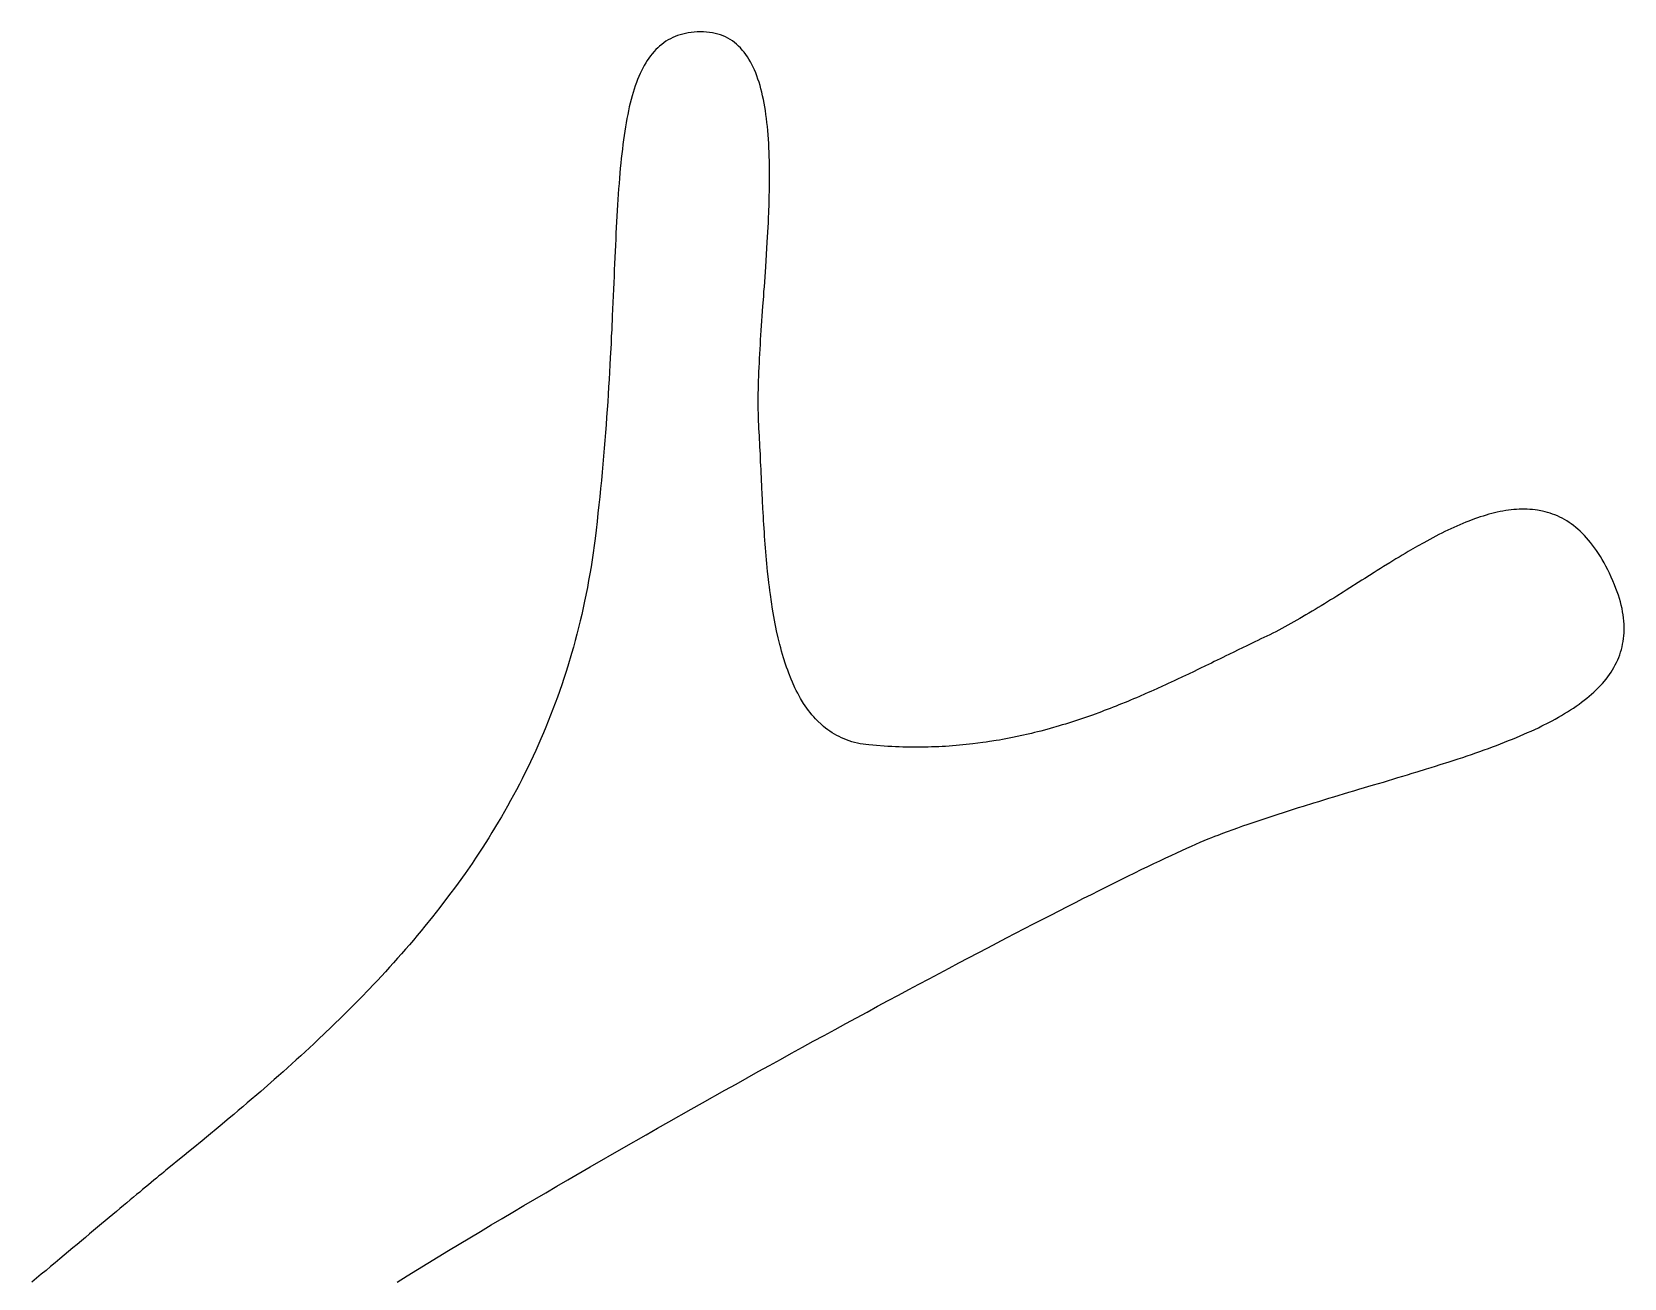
# Model space of a CAD drawing. Extents: x -220 to 640, y 0 to 300.
# Drawn here: x -141.19 to -110.61, y 236.6 to 260.54 of the extents above; entities that cross this region are included whole.
import ezdxf

# ---------------------------------------------------------------- set-up
doc = ezdxf.new("R2010")
doc.units = 0
doc.linetypes.add('CONTINUOUS2', pattern=[0])
doc.layers.get('0').update_dxf_attribs({"linetype": 'CONTINUOUS'})

msp = doc.modelspace()

# ---------------------------------------------------------------- linework, layer by layer
at = {"linetype": 'CONTINUOUS2'}
for p, q in [((-129.138, 260.266), (-129.175, 260.232)), ((-129.099, 260.298), (-129.138, 260.266)), ((-129.059, 260.328), (-129.099, 260.298)), ((-129.018, 260.356), (-129.059, 260.328)), ((-128.975, 260.382), (-129.018, 260.356)), ((-128.932, 260.406), (-128.975, 260.382)), ((-128.887, 260.428), (-128.932, 260.406)), ((-128.84, 260.448), (-128.887, 260.428)), ((-128.792, 260.466), (-128.84, 260.448)), ((-128.743, 260.482), (-128.792, 260.466)), ((-128.692, 260.496), (-128.743, 260.482)), ((-128.64, 260.508), (-128.692, 260.496)), ((-128.587, 260.518), (-128.64, 260.508)), ((-128.532, 260.526), (-128.587, 260.518)), ((-128.475, 260.532), (-128.532, 260.526)), ((-128.417, 260.536), (-128.475, 260.532)), ((-128.357, 260.538), (-128.417, 260.536)), ((-128.297, 260.537), (-128.357, 260.538)), ((-128.238, 260.534), (-128.297, 260.537)), ((-128.18, 260.528), (-128.238, 260.534)), ((-128.125, 260.52), (-128.18, 260.528)), ((-128.071, 260.509), (-128.125, 260.52)), ((-128.019, 260.495), (-128.071, 260.509)), ((-127.969, 260.479), (-128.019, 260.495)), ((-127.92, 260.461), (-127.969, 260.479)), ((-127.873, 260.44), (-127.92, 260.461)), ((-127.827, 260.416), (-127.873, 260.44)), ((-127.783, 260.391), (-127.827, 260.416)), ((-127.74, 260.363), (-127.783, 260.391)), ((-127.699, 260.332), (-127.74, 260.363)), ((-127.66, 260.3), (-127.699, 260.332)), ((-127.622, 260.265), (-127.66, 260.3)), ((-127.585, 260.228), (-127.622, 260.265)), ((-129.405, 259.942), (-129.433, 259.894)), ((-129.375, 259.989), (-129.405, 259.942)), ((-129.345, 260.035), (-129.375, 259.989)), ((-129.313, 260.078), (-129.345, 260.035)), ((-129.28, 260.119), (-129.313, 260.078)), ((-129.246, 260.159), (-129.28, 260.119)), ((-129.211, 260.196), (-129.246, 260.159)), ((-129.175, 260.232), (-129.211, 260.196)), ((-127.55, 260.189), (-127.585, 260.228)), ((-127.516, 260.148), (-127.55, 260.189)), ((-127.484, 260.105), (-127.516, 260.148)), ((-127.453, 260.06), (-127.484, 260.105)), ((-127.423, 260.013), (-127.453, 260.06)), ((-127.394, 259.964), (-127.423, 260.013)), ((-127.367, 259.913), (-127.394, 259.964)), ((-129.537, 259.68), (-129.561, 259.622)), ((-129.513, 259.736), (-129.537, 259.68)), ((-129.487, 259.791), (-129.513, 259.736)), ((-129.461, 259.843), (-129.487, 259.791)), ((-129.433, 259.894), (-129.461, 259.843)), ((-127.341, 259.86), (-127.367, 259.913)), ((-127.316, 259.806), (-127.341, 259.86)), ((-127.293, 259.749), (-127.316, 259.806)), ((-127.27, 259.691), (-127.293, 259.749)), ((-127.249, 259.632), (-127.27, 259.691)), ((-129.647, 259.373), (-129.666, 259.307)), ((-129.627, 259.438), (-129.647, 259.373)), ((-129.606, 259.501), (-129.627, 259.438)), ((-129.584, 259.563), (-129.606, 259.501)), ((-129.561, 259.622), (-129.584, 259.563)), ((-127.229, 259.57), (-127.249, 259.632)), ((-127.21, 259.507), (-127.229, 259.57)), ((-127.192, 259.443), (-127.21, 259.507)), ((-127.176, 259.377), (-127.192, 259.443)), ((-127.16, 259.309), (-127.176, 259.377)), ((-129.736, 259.023), (-129.751, 258.948)), ((-129.72, 259.097), (-129.736, 259.023)), ((-129.702, 259.168), (-129.72, 259.097)), ((-129.685, 259.238), (-129.702, 259.168)), ((-129.666, 259.307), (-129.685, 259.238)), ((-127.145, 259.24), (-127.16, 259.309)), ((-127.131, 259.17), (-127.145, 259.24)), ((-127.119, 259.098), (-127.131, 259.17)), ((-127.107, 259.025), (-127.119, 259.098)), ((-127.096, 258.951), (-127.107, 259.025)), ((-129.781, 258.793), (-129.794, 258.713)), ((-129.766, 258.871), (-129.781, 258.793)), ((-129.751, 258.948), (-129.766, 258.871)), ((-127.086, 258.875), (-127.096, 258.951)), ((-127.077, 258.798), (-127.086, 258.875)), ((-127.069, 258.72), (-127.077, 258.798)), ((-127.061, 258.641), (-127.069, 258.72)), ((-129.832, 258.463), (-129.843, 258.376)), ((-129.82, 258.548), (-129.832, 258.463)), ((-129.808, 258.631), (-129.82, 258.548)), ((-129.794, 258.713), (-129.808, 258.631)), ((-127.054, 258.561), (-127.061, 258.641)), ((-127.044, 258.397), (-127.054, 258.561)), ((-129.875, 258.107), (-129.884, 258.014)), ((-129.865, 258.198), (-129.875, 258.107)), ((-129.854, 258.288), (-129.865, 258.198)), ((-129.843, 258.376), (-129.854, 258.288)), ((-127.039, 258.313), (-127.044, 258.397)), ((-127.036, 258.229), (-127.039, 258.313)), ((-127.033, 258.144), (-127.036, 258.229)), ((-127.03, 258.058), (-127.033, 258.144)), ((-129.902, 257.823), (-129.91, 257.726)), ((-129.893, 257.919), (-129.902, 257.823)), ((-129.884, 258.014), (-129.893, 257.919)), ((-127.029, 257.971), (-127.03, 258.058)), ((-127.027, 257.795), (-127.029, 257.971)), ((-129.925, 257.526), (-129.933, 257.424)), ((-129.918, 257.627), (-129.925, 257.526)), ((-129.91, 257.726), (-129.918, 257.627)), ((-127.033, 257.343), (-127.029, 257.525)), ((-127.029, 257.525), (-127.028, 257.616)), ((-127.028, 257.616), (-127.027, 257.706)), ((-127.027, 257.706), (-127.027, 257.795)), ((-129.946, 257.216), (-129.953, 257.109)), ((-129.94, 257.321), (-129.946, 257.216)), ((-129.933, 257.424), (-129.94, 257.321)), ((-127.042, 257.065), (-127.036, 257.251)), ((-127.036, 257.251), (-127.033, 257.343)), ((-129.965, 256.892), (-129.971, 256.781)), ((-129.959, 257.001), (-129.965, 256.892)), ((-129.953, 257.109), (-129.959, 257.001)), ((-127.05, 256.878), (-127.046, 256.972)), ((-127.046, 256.972), (-127.042, 257.065)), ((-129.977, 256.669), (-129.982, 256.555)), ((-129.971, 256.781), (-129.977, 256.669)), ((-127.07, 256.5), (-127.06, 256.69)), ((-127.06, 256.69), (-127.05, 256.878)), ((-129.988, 256.44), (-129.998, 256.206)), ((-129.982, 256.555), (-129.988, 256.44)), ((-127.1, 256.025), (-127.07, 256.5)), ((-130.009, 255.966), (-130.014, 255.844)), ((-130.004, 256.086), (-130.009, 255.966)), ((-129.998, 256.206), (-130.004, 256.086)), ((-127.107, 255.929), (-127.1, 256.025)), ((-130.019, 255.721), (-130.025, 255.596)), ((-130.014, 255.844), (-130.019, 255.721)), ((-127.127, 255.644), (-127.113, 255.834)), ((-127.113, 255.834), (-127.107, 255.929)), ((-130.03, 255.47), (-130.036, 255.343)), ((-130.025, 255.596), (-130.03, 255.47)), ((-127.154, 255.267), (-127.14, 255.455)), ((-127.14, 255.455), (-127.134, 255.55)), ((-127.134, 255.55), (-127.127, 255.644)), ((-130.047, 255.085), (-130.059, 254.821)), ((-130.041, 255.214), (-130.047, 255.085)), ((-130.036, 255.343), (-130.041, 255.214)), ((-127.174, 254.988), (-127.167, 255.081)), ((-127.167, 255.081), (-127.161, 255.174)), ((-127.161, 255.174), (-127.154, 255.267)), ((-130.059, 254.821), (-130.066, 254.687)), ((-127.198, 254.622), (-127.186, 254.804)), ((-127.186, 254.804), (-127.174, 254.988)), ((-130.072, 254.553), (-130.086, 254.279)), ((-130.066, 254.687), (-130.072, 254.553)), ((-127.214, 254.354), (-127.209, 254.443)), ((-127.209, 254.443), (-127.203, 254.532)), ((-127.203, 254.532), (-127.198, 254.622)), ((-130.094, 254.141), (-130.101, 254.001)), ((-130.086, 254.279), (-130.094, 254.141)), ((-127.227, 254.093), (-127.223, 254.179)), ((-127.223, 254.179), (-127.218, 254.266)), ((-127.218, 254.266), (-127.214, 254.354)), ((-130.109, 253.86), (-130.118, 253.718)), ((-130.101, 254.001), (-130.109, 253.86)), ((-127.241, 253.675), (-127.237, 253.839)), ((-127.237, 253.839), (-127.234, 253.923)), ((-127.234, 253.923), (-127.231, 254.008)), ((-127.231, 254.008), (-127.227, 254.093)), ((-130.127, 253.575), (-130.136, 253.43)), ((-130.118, 253.718), (-130.127, 253.575)), ((-127.244, 253.515), (-127.243, 253.595)), ((-127.243, 253.595), (-127.241, 253.675)), ((-130.146, 253.285), (-130.156, 253.138)), ((-130.136, 253.43), (-130.146, 253.285)), ((-127.244, 253.359), (-127.244, 253.515)), ((-127.243, 253.283), (-127.244, 253.359)), ((-127.242, 253.209), (-127.243, 253.283)), ((-130.166, 252.99), (-130.178, 252.841)), ((-130.156, 253.138), (-130.166, 252.99)), ((-127.24, 253.135), (-127.242, 253.209)), ((-127.238, 253.063), (-127.24, 253.135)), ((-127.234, 252.992), (-127.238, 253.063)), ((-127.23, 252.923), (-127.234, 252.992)), ((-127.226, 252.853), (-127.23, 252.923)), ((-130.189, 252.691), (-130.202, 252.54)), ((-130.178, 252.841), (-130.189, 252.691)), ((-127.223, 252.783), (-127.226, 252.853)), ((-127.219, 252.713), (-127.223, 252.783)), ((-127.215, 252.642), (-127.219, 252.713)), ((-127.212, 252.57), (-127.215, 252.642)), ((-130.214, 252.388), (-130.242, 252.08)), ((-130.202, 252.54), (-130.214, 252.388)), ((-127.204, 252.426), (-127.212, 252.57)), ((-127.198, 252.28), (-127.204, 252.426)), ((-130.242, 252.08), (-130.256, 251.924)), ((-127.194, 252.207), (-127.198, 252.28)), ((-127.191, 252.133), (-127.194, 252.207)), ((-127.187, 252.059), (-127.191, 252.133)), ((-127.184, 251.985), (-127.187, 252.059)), ((-130.272, 251.768), (-130.288, 251.61)), ((-130.256, 251.924), (-130.272, 251.768)), ((-127.18, 251.91), (-127.184, 251.985)), ((-127.177, 251.836), (-127.18, 251.91)), ((-127.173, 251.761), (-127.177, 251.836)), ((-127.17, 251.685), (-127.173, 251.761)), ((-127.162, 251.535), (-127.17, 251.685)), ((-130.305, 251.452), (-130.322, 251.292)), ((-130.288, 251.61), (-130.305, 251.452)), ((-127.154, 251.383), (-127.162, 251.535)), ((-127.15, 251.308), (-127.154, 251.383)), ((-130.34, 251.132), (-130.359, 250.97)), ((-130.322, 251.292), (-130.34, 251.132)), ((-127.146, 251.232), (-127.15, 251.308)), ((-127.141, 251.156), (-127.146, 251.232)), ((-127.137, 251.08), (-127.141, 251.156)), ((-127.127, 250.928), (-127.137, 251.08)), ((-113.77, 251.072), (-113.827, 251.047)), ((-113.713, 251.096), (-113.77, 251.072)), ((-113.657, 251.119), (-113.713, 251.096)), ((-113.6, 251.142), (-113.657, 251.119)), ((-113.488, 251.184), (-113.6, 251.142)), ((-113.433, 251.204), (-113.488, 251.184)), ((-113.377, 251.222), (-113.433, 251.204)), ((-113.322, 251.24), (-113.377, 251.222)), ((-113.267, 251.257), (-113.322, 251.24)), ((-113.212, 251.273), (-113.267, 251.257)), ((-113.158, 251.287), (-113.212, 251.273)), ((-113.103, 251.301), (-113.158, 251.287)), ((-113.05, 251.313), (-113.103, 251.301)), ((-112.996, 251.325), (-113.05, 251.313)), ((-112.942, 251.335), (-112.996, 251.325)), ((-112.889, 251.344), (-112.942, 251.335)), ((-112.837, 251.352), (-112.889, 251.344)), ((-112.784, 251.358), (-112.837, 251.352)), ((-112.732, 251.364), (-112.784, 251.358)), ((-112.68, 251.368), (-112.732, 251.364)), ((-112.628, 251.371), (-112.68, 251.368)), ((-112.577, 251.372), (-112.628, 251.371)), ((-112.526, 251.372), (-112.577, 251.372)), ((-112.476, 251.371), (-112.526, 251.372)), ((-112.425, 251.368), (-112.476, 251.371)), ((-112.375, 251.364), (-112.425, 251.368)), ((-112.326, 251.359), (-112.375, 251.364)), ((-112.277, 251.352), (-112.326, 251.359)), ((-112.179, 251.334), (-112.277, 251.352)), ((-112.131, 251.322), (-112.179, 251.334)), ((-112.084, 251.309), (-112.131, 251.322)), ((-112.036, 251.294), (-112.084, 251.309)), ((-111.989, 251.278), (-112.036, 251.294)), ((-111.943, 251.26), (-111.989, 251.278)), ((-111.897, 251.241), (-111.943, 251.26)), ((-111.851, 251.219), (-111.897, 251.241)), ((-111.806, 251.196), (-111.851, 251.219)), ((-111.761, 251.172), (-111.806, 251.196)), ((-111.717, 251.145), (-111.761, 251.172)), ((-111.673, 251.117), (-111.717, 251.145)), ((-111.629, 251.087), (-111.673, 251.117)), ((-111.586, 251.055), (-111.629, 251.087)), ((-130.379, 250.808), (-130.397, 250.671)), ((-130.359, 250.97), (-130.379, 250.808)), ((-127.122, 250.853), (-127.127, 250.928)), ((-127.116, 250.777), (-127.122, 250.853)), ((-127.111, 250.701), (-127.116, 250.777)), ((-114.347, 250.79), (-114.406, 250.758)), ((-114.289, 250.821), (-114.347, 250.79)), ((-114.23, 250.852), (-114.289, 250.821)), ((-114.172, 250.882), (-114.23, 250.852)), ((-114.114, 250.911), (-114.172, 250.882)), ((-114.057, 250.94), (-114.114, 250.911)), ((-113.999, 250.967), (-114.057, 250.94)), ((-113.941, 250.995), (-113.999, 250.967)), ((-113.827, 251.047), (-113.941, 250.995)), ((-111.544, 251.021), (-111.586, 251.055)), ((-111.502, 250.986), (-111.544, 251.021)), ((-111.46, 250.948), (-111.502, 250.986)), ((-111.419, 250.909), (-111.46, 250.948)), ((-111.378, 250.867), (-111.419, 250.909)), ((-111.338, 250.824), (-111.378, 250.867)), ((-111.298, 250.778), (-111.338, 250.824)), ((-111.259, 250.731), (-111.298, 250.778)), ((-130.415, 250.535), (-130.435, 250.4)), ((-130.397, 250.671), (-130.415, 250.535)), ((-127.105, 250.626), (-127.111, 250.701)), ((-127.099, 250.55), (-127.105, 250.626)), ((-127.092, 250.475), (-127.099, 250.55)), ((-127.086, 250.4), (-127.092, 250.475)), ((-114.878, 250.487), (-114.937, 250.452)), ((-114.819, 250.523), (-114.878, 250.487)), ((-114.759, 250.558), (-114.819, 250.523)), ((-114.582, 250.66), (-114.759, 250.558)), ((-114.464, 250.726), (-114.582, 250.66)), ((-114.406, 250.758), (-114.464, 250.726)), ((-111.221, 250.681), (-111.259, 250.731)), ((-111.182, 250.63), (-111.221, 250.681)), ((-111.145, 250.576), (-111.182, 250.63)), ((-111.108, 250.52), (-111.145, 250.576)), ((-111.071, 250.462), (-111.108, 250.52)), ((-111.035, 250.402), (-111.071, 250.462)), ((-130.456, 250.266), (-130.479, 250.132)), ((-130.435, 250.4), (-130.456, 250.266)), ((-127.079, 250.325), (-127.086, 250.4)), ((-127.071, 250.251), (-127.079, 250.325)), ((-127.064, 250.176), (-127.071, 250.251)), ((-127.048, 250.028), (-127.064, 250.176)), ((-115.415, 250.157), (-115.595, 250.043)), ((-115.355, 250.194), (-115.415, 250.157)), ((-115.295, 250.232), (-115.355, 250.194)), ((-115.236, 250.269), (-115.295, 250.232)), ((-115.116, 250.343), (-115.236, 250.269)), ((-115.057, 250.379), (-115.116, 250.343)), ((-114.997, 250.416), (-115.057, 250.379)), ((-114.937, 250.452), (-114.997, 250.416)), ((-111, 250.34), (-111.035, 250.402)), ((-110.965, 250.276), (-111, 250.34)), ((-110.93, 250.209), (-110.965, 250.276)), ((-110.896, 250.14), (-110.93, 250.209)), ((-130.526, 249.868), (-130.578, 249.608)), ((-130.502, 250), (-130.526, 249.868)), ((-130.479, 250.132), (-130.502, 250)), ((-127.039, 249.955), (-127.048, 250.028)), ((-127.03, 249.881), (-127.039, 249.955)), ((-127.021, 249.809), (-127.03, 249.881)), ((-115.654, 250.005), (-115.954, 249.815)), ((-115.595, 250.043), (-115.654, 250.005)), ((-110.863, 250.068), (-110.896, 250.14)), ((-110.831, 249.995), (-110.863, 250.068)), ((-110.798, 249.919), (-110.831, 249.995)), ((-110.772, 249.851), (-110.798, 249.919)), ((-110.747, 249.784), (-110.772, 249.851)), ((-130.578, 249.608), (-130.606, 249.479)), ((-127.011, 249.736), (-127.021, 249.809)), ((-126.991, 249.592), (-127.011, 249.736)), ((-126.969, 249.45), (-126.991, 249.592)), ((-116.371, 249.554), (-116.43, 249.518)), ((-116.311, 249.591), (-116.371, 249.554)), ((-116.252, 249.628), (-116.311, 249.591)), ((-116.192, 249.665), (-116.252, 249.628)), ((-116.133, 249.702), (-116.192, 249.665)), ((-116.013, 249.778), (-116.133, 249.702)), ((-115.954, 249.815), (-116.013, 249.778)), ((-110.724, 249.718), (-110.747, 249.784)), ((-110.704, 249.653), (-110.724, 249.718)), ((-110.685, 249.589), (-110.704, 249.653)), ((-110.669, 249.526), (-110.685, 249.589)), ((-130.635, 249.351), (-130.664, 249.224)), ((-130.606, 249.479), (-130.635, 249.351)), ((-126.945, 249.31), (-126.969, 249.45)), ((-126.919, 249.172), (-126.945, 249.31)), ((-116.901, 249.238), (-116.96, 249.205)), ((-116.843, 249.272), (-116.901, 249.238)), ((-116.725, 249.34), (-116.843, 249.272)), ((-116.667, 249.375), (-116.725, 249.34)), ((-116.608, 249.41), (-116.667, 249.375)), ((-116.549, 249.446), (-116.608, 249.41)), ((-116.489, 249.481), (-116.549, 249.446)), ((-116.43, 249.518), (-116.489, 249.481)), ((-110.655, 249.464), (-110.669, 249.526)), ((-110.643, 249.402), (-110.655, 249.464)), ((-110.633, 249.341), (-110.643, 249.402)), ((-110.625, 249.282), (-110.633, 249.341)), ((-110.619, 249.223), (-110.625, 249.282)), ((-130.727, 248.972), (-130.76, 248.848)), ((-130.695, 249.098), (-130.727, 248.972)), ((-130.664, 249.224), (-130.695, 249.098)), ((-126.906, 249.104), (-126.919, 249.172)), ((-126.892, 249.036), (-126.906, 249.104)), ((-126.862, 248.902), (-126.892, 249.036)), ((-117.477, 248.934), (-117.534, 248.906)), ((-117.421, 248.961), (-117.477, 248.934)), ((-117.364, 248.99), (-117.421, 248.961)), ((-117.306, 249.019), (-117.364, 248.99)), ((-117.249, 249.048), (-117.306, 249.019)), ((-117.191, 249.078), (-117.249, 249.048)), ((-117.134, 249.109), (-117.191, 249.078)), ((-116.96, 249.205), (-117.134, 249.109)), ((-110.626, 248.885), (-110.62, 248.939)), ((-110.62, 248.939), (-110.616, 248.994)), ((-110.616, 249.164), (-110.619, 249.223)), ((-110.614, 249.107), (-110.616, 249.164)), ((-110.616, 248.994), (-110.614, 249.05)), ((-110.614, 249.05), (-110.614, 249.107)), ((-130.794, 248.724), (-130.829, 248.601)), ((-130.76, 248.848), (-130.794, 248.724)), ((-126.83, 248.772), (-126.862, 248.902)), ((-126.813, 248.707), (-126.83, 248.772)), ((-126.796, 248.643), (-126.813, 248.707)), ((-126.778, 248.58), (-126.796, 248.643)), ((-118.096, 248.633), (-118.208, 248.579)), ((-118.04, 248.661), (-118.096, 248.633)), ((-117.928, 248.715), (-118.04, 248.661)), ((-117.872, 248.743), (-117.928, 248.715)), ((-117.76, 248.797), (-117.872, 248.743)), ((-117.704, 248.825), (-117.76, 248.797)), ((-117.647, 248.852), (-117.704, 248.825)), ((-117.591, 248.879), (-117.647, 248.852)), ((-117.534, 248.906), (-117.591, 248.879)), ((-110.699, 248.574), (-110.682, 248.624)), ((-110.682, 248.624), (-110.667, 248.675)), ((-110.667, 248.675), (-110.654, 248.726)), ((-110.654, 248.726), (-110.643, 248.778)), ((-110.643, 248.778), (-110.633, 248.831)), ((-110.633, 248.831), (-110.626, 248.885)), ((-130.901, 248.357), (-130.939, 248.237)), ((-130.829, 248.601), (-130.901, 248.357)), ((-126.759, 248.518), (-126.778, 248.58)), ((-126.721, 248.396), (-126.759, 248.518)), ((-126.7, 248.336), (-126.721, 248.396)), ((-126.679, 248.277), (-126.7, 248.336)), ((-118.652, 248.363), (-118.762, 248.309)), ((-118.596, 248.39), (-118.652, 248.363)), ((-118.541, 248.417), (-118.596, 248.39)), ((-118.485, 248.444), (-118.541, 248.417)), ((-118.43, 248.471), (-118.485, 248.444)), ((-118.374, 248.498), (-118.43, 248.471)), ((-118.319, 248.525), (-118.374, 248.498)), ((-118.263, 248.552), (-118.319, 248.525)), ((-118.208, 248.579), (-118.263, 248.552)), ((-110.837, 248.287), (-110.81, 248.334)), ((-110.81, 248.334), (-110.784, 248.38)), ((-110.784, 248.38), (-110.76, 248.428)), ((-110.76, 248.428), (-110.738, 248.476)), ((-110.738, 248.476), (-110.718, 248.524)), ((-110.718, 248.524), (-110.699, 248.574)), ((-130.978, 248.117), (-131.018, 247.998)), ((-130.939, 248.237), (-130.978, 248.117)), ((-126.658, 248.219), (-126.679, 248.277)), ((-126.612, 248.105), (-126.658, 248.219)), ((-126.589, 248.05), (-126.612, 248.105)), ((-126.539, 247.942), (-126.589, 248.05)), ((-119.37, 248.022), (-119.425, 247.997)), ((-119.315, 248.048), (-119.37, 248.022)), ((-119.259, 248.074), (-119.315, 248.048)), ((-119.204, 248.099), (-119.259, 248.074)), ((-119.094, 248.151), (-119.204, 248.099)), ((-119.038, 248.177), (-119.094, 248.151)), ((-118.983, 248.204), (-119.038, 248.177)), ((-118.873, 248.256), (-118.983, 248.204)), ((-118.817, 248.283), (-118.873, 248.256)), ((-118.762, 248.309), (-118.817, 248.283)), ((-111.072, 247.981), (-111.033, 248.023)), ((-111.033, 248.023), (-110.961, 248.109)), ((-110.961, 248.109), (-110.928, 248.153)), ((-110.928, 248.153), (-110.896, 248.197)), ((-110.896, 248.197), (-110.865, 248.242)), ((-110.865, 248.242), (-110.837, 248.287)), ((-131.1, 247.762), (-131.143, 247.646)), ((-131.018, 247.998), (-131.1, 247.762)), ((-126.513, 247.889), (-126.539, 247.942)), ((-126.487, 247.838), (-126.513, 247.889)), ((-126.459, 247.787), (-126.487, 247.838)), ((-126.431, 247.738), (-126.459, 247.787)), ((-126.373, 247.642), (-126.431, 247.738)), ((-120.036, 247.728), (-120.092, 247.704)), ((-119.98, 247.751), (-120.036, 247.728)), ((-119.925, 247.775), (-119.98, 247.751)), ((-119.813, 247.823), (-119.925, 247.775)), ((-119.758, 247.848), (-119.813, 247.823)), ((-119.702, 247.872), (-119.758, 247.848)), ((-119.647, 247.897), (-119.702, 247.872)), ((-119.591, 247.922), (-119.647, 247.897)), ((-119.481, 247.972), (-119.591, 247.922)), ((-119.425, 247.997), (-119.481, 247.972)), ((-111.38, 247.702), (-111.332, 247.74)), ((-111.332, 247.74), (-111.285, 247.779)), ((-111.285, 247.779), (-111.239, 247.818)), ((-111.239, 247.818), (-111.195, 247.858)), ((-111.195, 247.858), (-111.153, 247.899)), ((-111.153, 247.899), (-111.111, 247.94)), ((-111.111, 247.94), (-111.072, 247.981)), ((-131.231, 247.414), (-131.276, 247.3)), ((-131.143, 247.646), (-131.231, 247.414)), ((-126.342, 247.596), (-126.373, 247.642)), ((-126.311, 247.551), (-126.342, 247.596)), ((-126.279, 247.507), (-126.311, 247.551)), ((-126.246, 247.465), (-126.279, 247.507)), ((-126.212, 247.423), (-126.246, 247.465)), ((-126.178, 247.383), (-126.212, 247.423)), ((-120.826, 247.418), (-120.884, 247.398)), ((-120.655, 247.481), (-120.826, 247.418)), ((-120.599, 247.502), (-120.655, 247.481)), ((-120.542, 247.524), (-120.599, 247.502)), ((-120.485, 247.545), (-120.542, 247.524)), ((-120.429, 247.568), (-120.485, 247.545)), ((-120.373, 247.59), (-120.429, 247.568)), ((-120.316, 247.612), (-120.373, 247.59)), ((-120.148, 247.681), (-120.316, 247.612)), ((-120.092, 247.704), (-120.148, 247.681)), ((-111.876, 247.375), (-111.816, 247.41)), ((-111.816, 247.41), (-111.757, 247.445)), ((-111.757, 247.445), (-111.699, 247.48)), ((-111.699, 247.48), (-111.643, 247.516)), ((-111.643, 247.516), (-111.588, 247.552)), ((-111.588, 247.552), (-111.534, 247.589)), ((-111.534, 247.589), (-111.481, 247.626)), ((-111.481, 247.626), (-111.43, 247.664)), ((-111.43, 247.664), (-111.38, 247.702)), ((-131.323, 247.186), (-131.37, 247.074)), ((-131.276, 247.3), (-131.323, 247.186)), ((-126.142, 247.344), (-126.178, 247.383)), ((-126.106, 247.306), (-126.142, 247.344)), ((-126.03, 247.234), (-126.106, 247.306)), ((-125.991, 247.201), (-126.03, 247.234)), ((-125.951, 247.168), (-125.991, 247.201)), ((-125.91, 247.137), (-125.951, 247.168)), ((-125.868, 247.107), (-125.91, 247.137)), ((-125.826, 247.079), (-125.868, 247.107)), ((-121.878, 247.095), (-121.939, 247.08)), ((-121.819, 247.11), (-121.878, 247.095)), ((-121.699, 247.142), (-121.819, 247.11)), ((-121.64, 247.158), (-121.699, 247.142)), ((-121.463, 247.209), (-121.64, 247.158)), ((-121.405, 247.227), (-121.463, 247.209)), ((-121.346, 247.245), (-121.405, 247.227)), ((-121.23, 247.281), (-121.346, 247.245)), ((-121.056, 247.338), (-121.23, 247.281)), ((-120.998, 247.358), (-121.056, 247.338)), ((-120.884, 247.398), (-120.998, 247.358)), ((-112.468, 247.08), (-112.398, 247.111)), ((-112.398, 247.111), (-112.328, 247.143)), ((-112.328, 247.143), (-112.26, 247.175)), ((-112.26, 247.175), (-112.193, 247.208)), ((-112.193, 247.208), (-112.063, 247.274)), ((-112.063, 247.274), (-111.999, 247.307)), ((-111.999, 247.307), (-111.937, 247.341)), ((-111.937, 247.341), (-111.876, 247.375)), ((-131.418, 246.961), (-131.516, 246.739)), ((-131.37, 247.074), (-131.418, 246.961)), ((-125.782, 247.052), (-125.826, 247.079)), ((-125.737, 247.027), (-125.782, 247.052)), ((-125.691, 247.003), (-125.737, 247.027)), ((-125.644, 246.98), (-125.691, 247.003)), ((-125.596, 246.96), (-125.644, 246.98)), ((-125.547, 246.94), (-125.596, 246.96)), ((-125.497, 246.922), (-125.547, 246.94)), ((-125.446, 246.906), (-125.497, 246.922)), ((-125.394, 246.892), (-125.446, 246.906)), ((-125.341, 246.879), (-125.394, 246.892)), ((-125.287, 246.867), (-125.341, 246.879)), ((-125.232, 246.858), (-125.287, 246.867)), ((-125.175, 246.85), (-125.232, 246.858)), ((-125.118, 246.844), (-125.175, 246.85)), ((-125.044, 246.837), (-125.118, 246.844)), ((-124.971, 246.831), (-125.044, 246.837)), ((-124.825, 246.821), (-124.971, 246.831)), ((-124.753, 246.816), (-124.825, 246.821)), ((-124.681, 246.813), (-124.753, 246.816)), ((-124.61, 246.809), (-124.681, 246.813)), ((-124.539, 246.807), (-124.61, 246.809)), ((-124.468, 246.804), (-124.539, 246.807)), ((-124.258, 246.801), (-124.468, 246.804)), ((-124.12, 246.801), (-124.258, 246.801)), ((-124.051, 246.802), (-124.12, 246.801)), ((-123.983, 246.803), (-124.051, 246.802)), ((-123.914, 246.805), (-123.983, 246.803)), ((-123.847, 246.808), (-123.914, 246.805)), ((-123.779, 246.81), (-123.847, 246.808)), ((-123.712, 246.814), (-123.779, 246.81)), ((-123.645, 246.817), (-123.712, 246.814)), ((-123.578, 246.822), (-123.645, 246.817)), ((-123.512, 246.826), (-123.578, 246.822)), ((-123.446, 246.832), (-123.512, 246.826)), ((-123.38, 246.837), (-123.446, 246.832)), ((-123.315, 246.843), (-123.38, 246.837)), ((-123.12, 246.864), (-123.315, 246.843)), ((-122.928, 246.888), (-123.12, 246.864)), ((-122.864, 246.898), (-122.928, 246.888)), ((-122.801, 246.907), (-122.864, 246.898)), ((-122.675, 246.927), (-122.801, 246.907)), ((-122.613, 246.938), (-122.675, 246.927)), ((-122.55, 246.949), (-122.613, 246.938)), ((-122.488, 246.96), (-122.55, 246.949)), ((-122.364, 246.984), (-122.488, 246.96)), ((-122.181, 247.023), (-122.364, 246.984)), ((-122.059, 247.051), (-122.181, 247.023)), ((-121.999, 247.065), (-122.059, 247.051)), ((-121.939, 247.08), (-121.999, 247.065)), ((-113.222, 246.778), (-113.142, 246.807)), ((-113.142, 246.807), (-113.064, 246.836)), ((-113.064, 246.836), (-112.986, 246.866)), ((-112.986, 246.866), (-112.909, 246.896)), ((-112.909, 246.896), (-112.833, 246.926)), ((-112.833, 246.926), (-112.758, 246.956)), ((-112.758, 246.956), (-112.684, 246.987)), ((-112.684, 246.987), (-112.611, 247.017)), ((-112.611, 247.017), (-112.539, 247.048)), ((-112.539, 247.048), (-112.468, 247.08)), ((-131.618, 246.52), (-131.671, 246.411)), ((-131.567, 246.629), (-131.618, 246.52)), ((-131.516, 246.739), (-131.567, 246.629)), ((-114.146, 246.465), (-113.972, 246.521)), ((-113.972, 246.521), (-113.8, 246.577)), ((-113.8, 246.577), (-113.715, 246.605)), ((-113.715, 246.605), (-113.631, 246.634)), ((-113.631, 246.634), (-113.548, 246.662)), ((-113.548, 246.662), (-113.465, 246.691)), ((-113.465, 246.691), (-113.383, 246.72)), ((-113.383, 246.72), (-113.302, 246.748)), ((-113.302, 246.748), (-113.222, 246.778)), ((-131.777, 246.196), (-131.832, 246.09)), ((-131.724, 246.304), (-131.777, 246.196)), ((-131.671, 246.411), (-131.724, 246.304)), ((-115.237, 246.132), (-114.958, 246.216)), ((-114.958, 246.216), (-114.866, 246.243)), ((-114.866, 246.243), (-114.774, 246.271)), ((-114.774, 246.271), (-114.683, 246.299)), ((-114.683, 246.299), (-114.592, 246.326)), ((-114.592, 246.326), (-114.412, 246.382)), ((-114.412, 246.382), (-114.323, 246.41)), ((-114.323, 246.41), (-114.234, 246.437)), ((-114.234, 246.437), (-114.146, 246.465)), ((-131.944, 245.879), (-132.001, 245.774)), ((-131.888, 245.984), (-131.944, 245.879)), ((-131.832, 246.09), (-131.888, 245.984)), ((-116.189, 245.848), (-115.901, 245.935)), ((-115.901, 245.935), (-115.805, 245.963)), ((-115.805, 245.963), (-115.71, 245.992)), ((-115.71, 245.992), (-115.425, 246.076)), ((-115.425, 246.076), (-115.237, 246.132)), ((-132.117, 245.567), (-132.176, 245.465)), ((-132.058, 245.671), (-132.117, 245.567)), ((-132.001, 245.774), (-132.058, 245.671)), ((-117.159, 245.548), (-116.965, 245.61)), ((-116.965, 245.61), (-116.868, 245.64)), ((-116.868, 245.64), (-116.77, 245.671)), ((-116.77, 245.671), (-116.576, 245.731)), ((-116.576, 245.731), (-116.479, 245.76)), ((-116.479, 245.76), (-116.382, 245.79)), ((-116.382, 245.79), (-116.286, 245.819)), ((-116.286, 245.819), (-116.189, 245.848)), ((-132.236, 245.363), (-132.358, 245.161)), ((-132.176, 245.465), (-132.236, 245.363)), ((-118.031, 245.254), (-117.935, 245.288)), ((-117.935, 245.288), (-117.838, 245.321)), ((-117.838, 245.321), (-117.742, 245.354)), ((-117.742, 245.354), (-117.548, 245.42)), ((-117.548, 245.42), (-117.354, 245.484)), ((-117.354, 245.484), (-117.256, 245.516)), ((-117.256, 245.516), (-117.159, 245.548)), ((-132.42, 245.061), (-132.546, 244.863)), ((-132.358, 245.161), (-132.42, 245.061)), ((-118.837, 244.939), (-118.755, 244.975)), ((-118.755, 244.975), (-118.677, 245.008)), ((-118.677, 245.008), (-118.605, 245.038)), ((-118.605, 245.038), (-118.536, 245.066)), ((-118.536, 245.066), (-118.473, 245.091)), ((-118.473, 245.091), (-118.414, 245.114)), ((-118.414, 245.114), (-118.319, 245.149)), ((-118.319, 245.149), (-118.031, 245.254)), ((-132.675, 244.667), (-132.741, 244.57)), ((-132.61, 244.765), (-132.675, 244.667)), ((-132.546, 244.863), (-132.61, 244.765)), ((-119.53, 244.62), (-119.418, 244.673)), ((-119.418, 244.673), (-119.311, 244.723)), ((-119.311, 244.723), (-119.208, 244.771)), ((-119.208, 244.771), (-119.108, 244.817)), ((-119.108, 244.817), (-119.014, 244.86)), ((-119.014, 244.86), (-118.923, 244.901)), ((-118.923, 244.901), (-118.837, 244.939)), ((-132.873, 244.378), (-133.009, 244.188)), ((-132.741, 244.57), (-132.873, 244.378)), ((-120.144, 244.323), (-120.013, 244.387)), ((-120.013, 244.387), (-119.887, 244.449)), ((-119.887, 244.449), (-119.764, 244.508)), ((-119.764, 244.508), (-119.645, 244.565)), ((-119.645, 244.565), (-119.53, 244.62)), ((-133.077, 244.094), (-133.146, 244.001)), ((-133.009, 244.188), (-133.077, 244.094)), ((-120.846, 243.974), (-120.699, 244.048)), ((-120.699, 244.048), (-120.555, 244.12)), ((-120.555, 244.12), (-120.414, 244.19)), ((-120.414, 244.19), (-120.277, 244.258)), ((-120.277, 244.258), (-120.144, 244.323)), ((-133.286, 243.815), (-133.357, 243.723)), ((-133.146, 244.001), (-133.286, 243.815)), ((-121.465, 243.66), (-121.306, 243.742)), ((-121.306, 243.742), (-121.15, 243.821)), ((-121.15, 243.821), (-120.996, 243.899)), ((-120.996, 243.899), (-120.846, 243.974)), ((-133.5, 243.541), (-133.646, 243.361)), ((-133.428, 243.632), (-133.5, 243.541)), ((-133.357, 243.723), (-133.428, 243.632)), ((-121.96, 243.406), (-121.792, 243.493)), ((-121.792, 243.493), (-121.627, 243.577)), ((-121.627, 243.577), (-121.465, 243.66)), ((-133.793, 243.183), (-133.868, 243.094)), ((-133.719, 243.272), (-133.793, 243.183)), ((-133.646, 243.361), (-133.719, 243.272)), ((-122.657, 243.044), (-122.479, 243.137)), ((-122.479, 243.137), (-122.303, 243.228)), ((-122.303, 243.228), (-122.13, 243.318)), ((-122.13, 243.318), (-121.96, 243.406)), ((-134.094, 242.832), (-134.171, 242.746)), ((-134.018, 242.919), (-134.094, 242.832)), ((-133.943, 243.007), (-134.018, 242.919)), ((-133.868, 243.094), (-133.943, 243.007)), ((-123.204, 242.757), (-123.019, 242.854)), ((-123.019, 242.854), (-122.837, 242.95)), ((-122.837, 242.95), (-122.657, 243.044)), ((-134.325, 242.574), (-134.402, 242.489)), ((-134.247, 242.66), (-134.325, 242.574)), ((-134.171, 242.746), (-134.247, 242.66)), ((-123.77, 242.457), (-123.579, 242.559)), ((-123.579, 242.559), (-123.391, 242.659)), ((-123.391, 242.659), (-123.204, 242.757)), ((-134.638, 242.237), (-134.717, 242.154)), ((-134.559, 242.321), (-134.638, 242.237)), ((-134.481, 242.405), (-134.559, 242.321)), ((-134.402, 242.489), (-134.481, 242.405)), ((-124.354, 242.146), (-124.157, 242.251)), ((-124.157, 242.251), (-123.963, 242.355)), ((-123.963, 242.355), (-123.77, 242.457)), ((-134.958, 241.906), (-135.038, 241.824)), ((-134.877, 241.988), (-134.958, 241.906)), ((-134.717, 242.154), (-134.877, 241.988)), ((-124.952, 241.824), (-124.751, 241.933)), ((-124.751, 241.933), (-124.552, 242.04)), ((-124.552, 242.04), (-124.354, 242.146)), ((-135.201, 241.662), (-135.447, 241.422)), ((-135.119, 241.743), (-135.201, 241.662)), ((-135.038, 241.824), (-135.119, 241.743)), ((-125.564, 241.493), (-125.359, 241.604)), ((-125.359, 241.604), (-125.155, 241.715)), ((-125.155, 241.715), (-124.952, 241.824)), ((-135.447, 241.422), (-135.696, 241.185)), ((-125.978, 241.267), (-125.77, 241.38)), ((-125.77, 241.38), (-125.564, 241.493)), ((-135.863, 241.029), (-135.947, 240.951)), ((-135.78, 241.107), (-135.863, 241.029)), ((-135.696, 241.185), (-135.78, 241.107)), ((-126.607, 240.922), (-126.396, 241.038)), ((-126.396, 241.038), (-126.187, 241.153)), ((-126.187, 241.153), (-125.978, 241.267)), ((-136.116, 240.797), (-136.286, 240.643)), ((-136.032, 240.874), (-136.116, 240.797)), ((-135.947, 240.951), (-136.032, 240.874)), ((-127.244, 240.57), (-127.031, 240.688)), ((-127.031, 240.688), (-126.818, 240.805)), ((-126.818, 240.805), (-126.607, 240.922)), ((-136.541, 240.416), (-136.799, 240.191)), ((-136.456, 240.492), (-136.541, 240.416)), ((-136.371, 240.567), (-136.456, 240.492)), ((-136.286, 240.643), (-136.371, 240.567)), ((-127.671, 240.332), (-127.457, 240.451)), ((-127.457, 240.451), (-127.244, 240.57)), ((-136.799, 240.191), (-137.057, 239.969)), ((-128.316, 239.97), (-127.886, 240.212)), ((-127.886, 240.212), (-127.671, 240.332)), ((-137.23, 239.822), (-137.317, 239.749)), ((-137.144, 239.895), (-137.23, 239.822)), ((-137.057, 239.969), (-137.144, 239.895)), ((-128.964, 239.605), (-128.532, 239.849)), ((-128.532, 239.849), (-128.316, 239.97)), ((-137.577, 239.53), (-137.838, 239.314)), ((-137.403, 239.676), (-137.577, 239.53)), ((-137.317, 239.749), (-137.403, 239.676)), ((-129.395, 239.359), (-129.18, 239.482)), ((-129.18, 239.482), (-128.964, 239.605)), ((-137.924, 239.242), (-138.098, 239.1)), ((-137.838, 239.314), (-137.924, 239.242)), ((-129.827, 239.113), (-129.395, 239.359)), ((-138.359, 238.887), (-138.533, 238.745)), ((-138.272, 238.957), (-138.359, 238.887)), ((-138.185, 239.028), (-138.272, 238.957)), ((-138.098, 239.1), (-138.185, 239.028)), ((-130.472, 238.741), (-129.827, 239.113)), ((-138.754, 238.566), (-138.802, 238.526)), ((-138.707, 238.604), (-138.754, 238.566)), ((-138.663, 238.64), (-138.707, 238.604)), ((-138.62, 238.675), (-138.663, 238.64)), ((-138.533, 238.745), (-138.62, 238.675)), ((-130.9, 238.493), (-130.472, 238.741)), ((-139.124, 238.258), (-139.184, 238.209)), ((-139.067, 238.306), (-139.124, 238.258)), ((-139.01, 238.353), (-139.067, 238.306)), ((-138.956, 238.399), (-139.01, 238.353)), ((-138.903, 238.443), (-138.956, 238.399)), ((-138.851, 238.485), (-138.903, 238.443)), ((-138.802, 238.526), (-138.851, 238.485)), ((-131.747, 237.996), (-131.325, 238.244)), ((-131.325, 238.244), (-131.112, 238.369)), ((-131.112, 238.369), (-130.9, 238.493)), ((-139.503, 237.942), (-139.571, 237.884)), ((-139.436, 237.998), (-139.503, 237.942)), ((-139.371, 238.052), (-139.436, 237.998)), ((-139.307, 238.106), (-139.371, 238.052)), ((-139.245, 238.158), (-139.307, 238.106)), ((-139.184, 238.209), (-139.245, 238.158)), ((-131.956, 237.872), (-131.747, 237.996)), ((-139.857, 237.644), (-139.932, 237.582)), ((-139.784, 237.706), (-139.857, 237.644)), ((-139.711, 237.767), (-139.784, 237.706)), ((-139.64, 237.826), (-139.711, 237.767)), ((-139.571, 237.884), (-139.64, 237.826)), ((-132.579, 237.502), (-132.372, 237.625)), ((-132.372, 237.625), (-132.165, 237.749)), ((-132.165, 237.749), (-131.956, 237.872)), ((-140.244, 237.32), (-140.325, 237.253)), ((-140.164, 237.387), (-140.244, 237.32)), ((-140.085, 237.453), (-140.164, 237.387)), ((-140.008, 237.518), (-140.085, 237.453)), ((-139.932, 237.582), (-140.008, 237.518)), ((-132.988, 237.256), (-132.784, 237.379)), ((-132.784, 237.379), (-132.579, 237.502)), ((-140.49, 237.115), (-140.66, 236.973)), ((-140.407, 237.184), (-140.49, 237.115)), ((-140.325, 237.253), (-140.407, 237.184)), ((-133.591, 236.89), (-133.391, 237.011)), ((-133.391, 237.011), (-133.19, 237.133)), ((-133.19, 237.133), (-132.988, 237.256)), ((-140.923, 236.754), (-141.013, 236.68)), ((-140.834, 236.828), (-140.923, 236.754)), ((-140.747, 236.901), (-140.834, 236.828)), ((-140.66, 236.973), (-140.747, 236.901)), ((-133.985, 236.648), (-133.789, 236.768)), ((-133.789, 236.768), (-133.591, 236.89)), ((-141.103, 236.605), (-141.195, 236.529)), ((-141.013, 236.68), (-141.103, 236.605)), ((-134.179, 236.528), (-133.985, 236.648))]:
    msp.add_line(p, q, dxfattribs=at)

doc.saveas('drawing.dxf')
